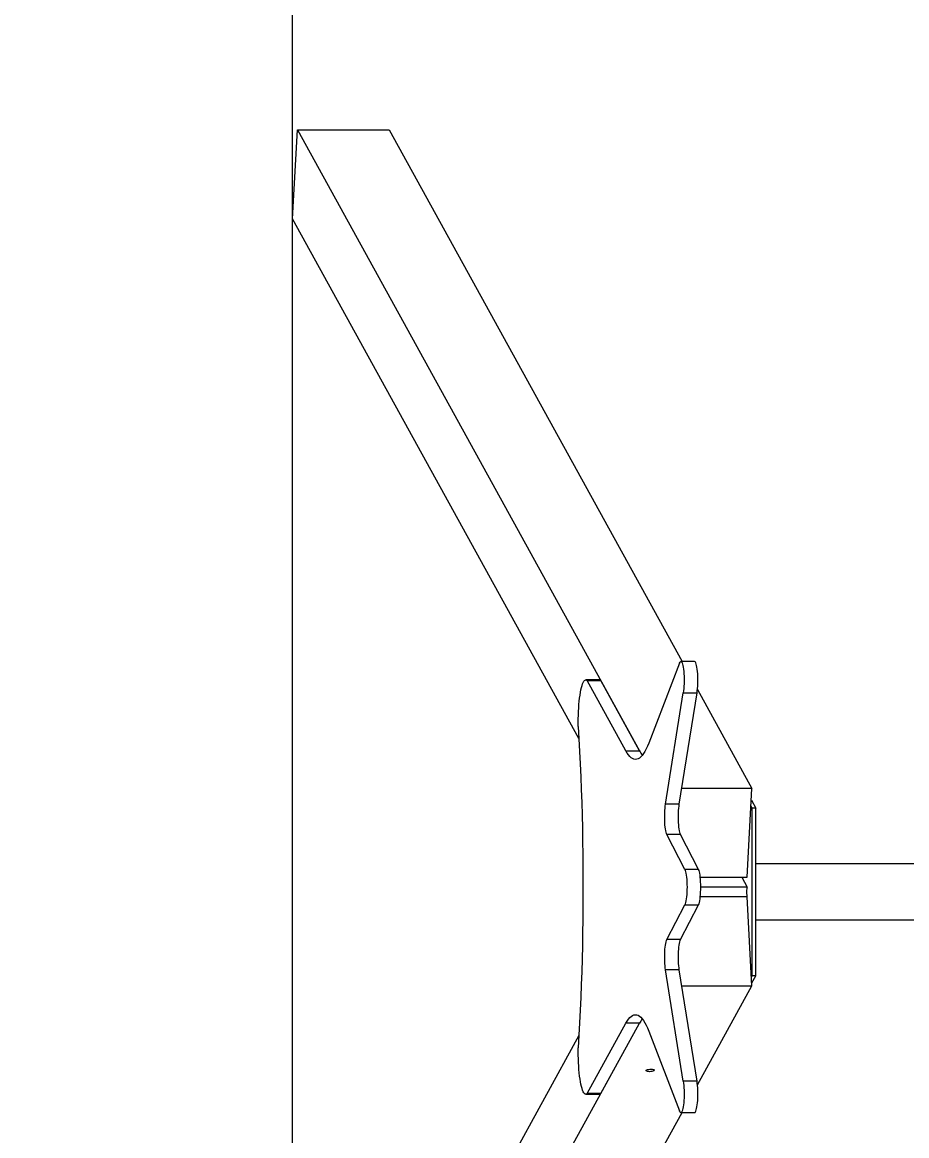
# Model space of a CAD drawing. Header units: millimetres. Extents: x -8465 to 5258, y -4560 to 4592.
# Drawn here: x -5182 to -4233, y -574 to 620 of the extents above; entities that cross this region are included whole.
import ezdxf

# ---------------------------------------------------------------- set-up
doc = ezdxf.new("R2010")
doc.units = ezdxf.units.MM
for name, color, linetype in [('DIKOM_ЗОНА', 80, 'Continuous'), ('DIKOM_ОБЪЕКТ', 7, 'Continuous'), ('DIKOM_РАЗМЕР_ЗОНА', 7, 'Continuous'), ('DIKOM_РАЗМЕР_ОБЪЕКТА', 7, 'Continuous')]:
    doc.layers.add(name, color=color, linetype=linetype)
doc.styles.add('style1', font='arial.ttf', dxfattribs={"width": 0.8})
doc.dimstyles.new('1-50', dxfattribs={"dimtxt": 300, "dimasz": 200, "dimexe": 100, "dimexo": 0, "dimgap": 100, "dimtad": 1, "dimtxsty": 'style1', "dimcen": 200, "dimclrd": 7, "dimclre": 7, "dimclrt": 7, "dimadec": 1, "dimazin": 2, "dimtfac": 1, "dimtmove": 0, "dimatfit": 2, "dimfxl": 0, "dimlwd": 25, "dimlwe": 18, "dimarcsym": 0})

# ---------------------------------------------------------------- blocks, each defined once
blk = doc.blocks.new('*D9')
at = {"layer": 'Defpoints', "color": 0, "transparency": 16777216}
for p in [(-8014.6, 4592.2), (-824.3, 4592.2), (-3141.9, -3913.3)]:
    blk.add_point(p, dxfattribs=at)
at = {"layer": 'DIKOM_РАЗМЕР_ЗОНА', "color": 7, "lineweight": 18, "transparency": 16777216}
for p, q in [((-824.3, 4592.2), (-8114.6, 4592.2)), ((-3141.9, -3913.3), (-8114.6, -3913.3))]:
    blk.add_line(p, q, dxfattribs=at)
at = {"layer": 'DIKOM_РАЗМЕР_ЗОНА', "color": 7, "lineweight": 25, "transparency": 16777216}
blk.add_line((-8014.6, -3713.3), (-8014.6, 4392.2), dxfattribs=at)
at = {"layer": 'DIKOM_РАЗМЕР_ЗОНА', "color": 7, "transparency": 16777216}
for points in [[(-8048, 4392.2), (-7981.3, 4392.2), (-8014.6, 4592.2)], [(-8048, -3713.3), (-7981.3, -3713.3), (-8014.6, -3913.3)]]:
    blk.add_solid(points, dxfattribs=at)
at = {"layer": 'DIKOM_РАЗМЕР_ЗОНА', "color": 7, "transparency": 16777216, "insert": (-8267.8, 621.7), "char_height": 300, "attachment_point": 5, "rotation": 90, "style": 'style1'}
blk.add_mtext('8500', dxfattribs=at)
blk = doc.blocks.new('*D12')
at = {"layer": 'Defpoints', "color": 0, "transparency": 16777216}
for p in [(-7007.4, 3092.2), (238.2, 3092.2), (238.6, -1922.9)]:
    blk.add_point(p, dxfattribs=at)
at = {"layer": 'DIKOM_РАЗМЕР_ОБЪЕКТА', "color": 7, "lineweight": 18, "transparency": 16777216}
for p, q in [((238.2, 3092.2), (-7107.4, 3092.2)), ((238.6, -1922.9), (-7107.4, -1922.9))]:
    blk.add_line(p, q, dxfattribs=at)
at = {"layer": 'DIKOM_РАЗМЕР_ОБЪЕКТА', "color": 7, "lineweight": 25, "transparency": 16777216}
blk.add_line((-7007.4, -1722.9), (-7007.4, 2892.2), dxfattribs=at)
at = {"layer": 'DIKOM_РАЗМЕР_ОБЪЕКТА', "color": 7, "transparency": 16777216}
for points in [[(-7040.7, 2892.2), (-6974.1, 2892.2), (-7007.4, 3092.2)], [(-7040.7, -1722.9), (-6974.1, -1722.9), (-7007.4, -1922.9)]]:
    blk.add_solid(points, dxfattribs=at)
at = {"layer": 'DIKOM_РАЗМЕР_ОБЪЕКТА', "color": 7, "transparency": 16777216, "insert": (-7260.6, 642.2), "char_height": 300, "attachment_point": 5, "rotation": 90, "style": 'style1'}
blk.add_mtext('5000', dxfattribs=at)

msp = doc.modelspace()

# ---------------------------------------------------------------- linework, layer by layer
at = {"layer": 'DIKOM_ЗОНА', "color": 3, "lineweight": 15}
msp.add_lwpolyline([(2217.16, -2710.264, -0.29749117), (1301.714, -3307.823), (-973.705, -3307.823, 0.20250513), (-1690.513, -3610.552, -0.20250513), (-2407.32, -3913.28), (-3141.903, -3913.28, -0.41421356), (-4891.903, -2163.28), (-4891.903, 1537.048, -0.41421356), (-3141.903, 3287.048), (-2699.694, 3287.048, 0.31371392), (-1761.99, 3939.613)], format="xyb", dxfattribs=at)
at = {"layer": 'DIKOM_ОБЪЕКТ', "color": 7, "linetype": 'Continuous', "lineweight": 15}
for p, q in [((-4891.84, 409.495), (-4886.618, 504.866)), ((-4886.618, 504.866), (-4519.659, -161.433)), ((-4886.618, 504.866), (-4788.138, 504.866)), ((-4788.138, 504.866), (-4473.921, -65.667)), ((-4584.641, -148.297), (-4891.84, 409.495)), ((-4476.687, -67.428), (-4509.736, -153.074)), ((-4460.489, -65.667), (-4475.262, -65.667)), ((-4562.596, -85.333), (-4577.369, -85.333)), ((-4534.432, -161.433), (-4575.936, -86.073)), ((-4575.936, -86.073), (-4561.164, -86.073)), ((-4519.659, -161.433), (-4561.164, -86.073)), ((-4457.469, -95.539), (-4398.951, -201.792)), ((-4491.736, -218.714), (-4472.702, -99.184)), ((-4476.964, -218.714), (-4457.93, -99.184)), ((-4472.702, -99.184), (-4457.93, -99.184)), ((-4534.432, -161.433), (-4519.659, -161.433)), ((-4398.951, -201.792), (-4474.269, -201.792)), ((-4404.173, -297.164), (-4398.951, -201.792)), ((-4399.639, -214.361), (-4394.952, -222.871)), ((-4476.964, -218.714), (-4491.736, -218.714)), ((-4398.892, -222.871), (-4399.995, -220.867)), ((-4398.892, -402.871), (-4398.892, -222.871)), ((-4394.952, -222.871), (-4398.892, -222.871)), ((-4394.952, -402.871), (-4394.952, -222.871)), ((-4471.025, -288.682), (-4490.288, -251.178)), ((-4475.516, -251.178), (-4490.288, -251.178)), ((-4456.253, -288.682), (-4475.516, -251.178)), ((-848.379, -282.871), (-4394.952, -282.871)), ((-4456.253, -288.682), (-4471.025, -288.682)), ((-4454.405, -297.164), (-4404.173, -297.164)), ((-4409.948, -297.164), (-4404.173, -307.649)), ((-4404.173, -307.649), (-4453.892, -307.649)), ((-4404.173, -318.092), (-4454.405, -318.092)), ((-4398.951, -413.464), (-4404.173, -318.092)), ((-4490.288, -364.079), (-4471.025, -326.575)), ((-4475.516, -364.079), (-4456.253, -326.575)), ((-4471.025, -326.575), (-4456.253, -326.575)), ((-4394.952, -342.871), (-848.602, -342.871)), ((-4475.516, -364.079), (-4490.288, -364.079)), ((-4472.702, -516.072), (-4491.736, -396.542)), ((-4476.964, -396.542), (-4491.736, -396.542)), ((-4457.93, -516.072), (-4476.964, -396.542)), ((-4399.473, -403.927), (-4398.892, -402.871)), ((-4399.117, -410.433), (-4394.952, -402.871)), ((-4394.952, -402.871), (-4398.892, -402.871)), ((-4474.269, -413.464), (-4398.951, -413.464)), ((-4457.469, -519.717), (-4398.951, -413.464)), ((-4886.618, -1120.123), (-4519.659, -453.823)), ((-4575.936, -529.184), (-4534.432, -453.823)), ((-4561.164, -529.184), (-4519.659, -453.823)), ((-4519.659, -453.823), (-4534.432, -453.823)), ((-4509.736, -462.182), (-4476.687, -547.828)), ((-4584.641, -466.96), (-4891.84, -1024.751)), ((-4457.93, -516.072), (-4472.702, -516.072)), ((-4577.369, -529.924), (-4562.596, -529.924)), ((-4561.164, -529.184), (-4575.936, -529.184)), ((-4788.138, -1120.123), (-4473.921, -549.59)), ((-4475.262, -549.59), (-4460.489, -549.59))]:
    msp.add_line(p, q, dxfattribs=at)
at = {"layer": 'DIKOM_ОБЪЕКТ', "color": 7, "linetype": 'Continuous', "lineweight": 15, "flags": 128}
for points in [[(-4476.687, -67.428), (-4476.242, -66.48), (-4475.778, -65.889), (-4475.305, -65.668), (-4474.831, -65.821), (-4474.365, -66.345), (-4473.916, -67.229), (-4473.492, -68.458), (-4473.101, -70.009), (-4472.75, -71.852), (-4472.447, -73.953), (-4472.196, -76.273), (-4472.002, -78.768), (-4471.869, -81.392), (-4471.8, -84.097), (-4471.795, -86.83), (-4471.854, -89.542), (-4471.978, -92.181), (-4472.163, -94.699), (-4472.406, -97.048), (-4472.702, -99.184)], [(-4457.93, -99.184), (-4457.634, -97.048), (-4457.391, -94.699), (-4457.206, -92.181), (-4457.082, -89.542), (-4457.022, -86.83), (-4457.028, -84.097), (-4457.097, -81.392), (-4457.23, -78.768), (-4457.424, -76.273), (-4457.675, -73.953), (-4457.978, -71.852), (-4458.329, -70.009), (-4458.72, -68.458), (-4459.144, -67.229), (-4459.593, -66.345), (-4460.059, -65.821), (-4460.489, -65.667)], [(-4585.398, -135.271), (-4585.421, -131.241), (-4585.384, -127.214), (-4585.285, -123.222), (-4585.127, -119.293), (-4584.911, -115.458), (-4584.637, -111.746), (-4584.309, -108.186), (-4583.928, -104.802), (-4583.497, -101.623), (-4583.02, -98.671), (-4582.5, -95.968), (-4581.942, -93.536), (-4581.349, -91.393), (-4580.725, -89.554), (-4580.077, -88.034), (-4579.408, -86.844), (-4578.724, -85.994), (-4578.029, -85.489), (-4577.329, -85.333), (-4576.63, -85.528), (-4575.936, -86.073)], [(-4585.398, -135.271), (-4584.624, -148.598), (-4583.914, -162.039), (-4583.266, -175.586), (-4582.682, -189.228), (-4582.161, -202.955), (-4581.705, -216.758), (-4581.313, -230.627), (-4580.987, -244.551), (-4580.725, -258.521), (-4580.528, -272.526), (-4580.397, -286.557), (-4580.331, -300.603), (-4580.331, -314.654), (-4580.397, -328.699), (-4580.528, -342.73), (-4580.725, -356.735), (-4580.987, -370.705), (-4581.313, -384.629), (-4581.705, -398.498), (-4582.161, -412.301), (-4582.682, -426.028), (-4583.266, -439.67), (-4583.914, -453.217), (-4584.624, -466.659), (-4585.398, -479.985)], [(-4509.736, -153.074), (-4511.106, -156.422), (-4512.499, -159.429), (-4513.913, -162.089), (-4515.346, -164.398), (-4516.794, -166.352), (-4518.256, -167.947), (-4519.728, -169.18), (-4521.208, -170.048), (-4522.693, -170.551), (-4524.181, -170.687), (-4525.668, -170.456), (-4527.152, -169.858), (-4528.63, -168.895), (-4530.1, -167.568), (-4531.559, -165.88), (-4533.003, -163.834), (-4534.432, -161.433)], [(-4490.288, -251.178), (-4490.713, -250.166), (-4491.111, -248.84), (-4491.475, -247.223), (-4491.799, -245.343), (-4492.077, -243.233), (-4492.303, -240.931), (-4492.475, -238.476), (-4492.59, -235.912), (-4492.644, -233.283), (-4492.638, -230.636), (-4492.571, -228.017), (-4492.445, -225.472), (-4492.261, -223.045), (-4492.023, -220.779), (-4491.736, -218.714)], [(-4475.516, -251.178), (-4475.941, -250.166), (-4476.339, -248.84), (-4476.703, -247.223), (-4477.027, -245.343), (-4477.304, -243.233), (-4477.531, -240.931), (-4477.703, -238.476), (-4477.818, -235.912), (-4477.872, -233.283), (-4477.866, -230.636), (-4477.799, -228.017), (-4477.673, -225.472), (-4477.489, -223.045), (-4477.251, -220.779), (-4476.964, -218.714)], [(-4471.025, -288.682), (-4470.582, -289.746), (-4470.168, -291.151), (-4469.793, -292.872), (-4469.462, -294.874), (-4469.182, -297.119), (-4468.959, -299.566), (-4468.796, -302.166), (-4468.697, -304.871), (-4468.664, -307.628), (-4468.697, -310.386), (-4468.796, -313.09), (-4468.959, -315.691), (-4469.182, -318.137), (-4469.462, -320.383), (-4469.793, -322.385), (-4470.168, -324.105), (-4470.582, -325.511), (-4471.025, -326.575)], [(-4456.253, -326.575), (-4455.81, -325.511), (-4455.396, -324.105), (-4455.021, -322.385), (-4454.69, -320.383), (-4454.41, -318.137), (-4454.187, -315.691), (-4454.024, -313.09), (-4453.925, -310.386), (-4453.892, -307.628), (-4453.925, -304.871), (-4454.024, -302.166), (-4454.187, -299.566), (-4454.41, -297.119), (-4454.69, -294.874), (-4455.021, -292.872), (-4455.396, -291.151), (-4455.81, -289.746), (-4456.253, -288.682)], [(-4404.173, -318.092), (-4404.459, -312.871), (-4404.173, -307.649)], [(-4491.736, -396.542), (-4492.023, -394.477), (-4492.261, -392.211), (-4492.445, -389.784), (-4492.571, -387.239), (-4492.638, -384.62), (-4492.644, -381.973), (-4492.59, -379.344), (-4492.475, -376.78), (-4492.303, -374.325), (-4492.077, -372.023), (-4491.799, -369.914), (-4491.475, -368.034), (-4491.111, -366.417), (-4490.713, -365.09), (-4490.288, -364.079)], [(-4476.964, -396.542), (-4477.251, -394.477), (-4477.489, -392.211), (-4477.673, -389.784), (-4477.799, -387.239), (-4477.866, -384.62), (-4477.872, -381.973), (-4477.818, -379.344), (-4477.703, -376.78), (-4477.531, -374.325), (-4477.304, -372.023), (-4477.027, -369.914), (-4476.703, -368.034), (-4476.339, -366.417), (-4475.941, -365.09), (-4475.516, -364.079)], [(-4534.432, -453.823), (-4533.003, -451.422), (-4531.559, -449.376), (-4530.1, -447.688), (-4528.63, -446.361), (-4527.152, -445.398), (-4525.668, -444.8), (-4524.181, -444.569), (-4522.693, -444.706), (-4521.208, -445.208), (-4519.728, -446.077), (-4518.256, -447.31), (-4516.794, -448.904), (-4515.346, -450.858), (-4513.913, -453.167), (-4512.499, -455.828), (-4511.106, -458.835), (-4509.736, -462.182)], [(-4575.936, -529.184), (-4576.63, -529.728), (-4577.329, -529.923), (-4578.029, -529.768), (-4578.724, -529.263), (-4579.408, -528.412), (-4580.077, -527.222), (-4580.725, -525.702), (-4581.349, -523.864), (-4581.942, -521.72), (-4582.5, -519.288), (-4583.02, -516.585), (-4583.497, -513.633), (-4583.928, -510.454), (-4584.309, -507.071), (-4584.637, -503.51), (-4584.911, -499.798), (-4585.127, -495.963), (-4585.285, -492.035), (-4585.384, -488.042), (-4585.421, -484.016), (-4585.398, -479.985)], [(-4508.86, -505.74), (-4510.079, -505.685), (-4511.138, -505.525), (-4511.952, -505.273), (-4512.456, -504.949), (-4512.607, -504.58), (-4512.395, -504.194), (-4511.836, -503.825), (-4510.976, -503.501), (-4509.884, -503.249), (-4508.648, -503.089), (-4507.37, -503.034), (-4506.151, -503.089), (-4505.092, -503.249), (-4504.277, -503.501), (-4503.774, -503.825), (-4503.622, -504.194), (-4503.834, -504.58), (-4504.393, -504.949), (-4505.253, -505.273), (-4506.346, -505.525), (-4507.581, -505.685), (-4508.86, -505.74)], [(-4472.702, -516.072), (-4472.406, -518.209), (-4472.163, -520.558), (-4471.978, -523.075), (-4471.854, -525.715), (-4471.795, -528.426), (-4471.8, -531.16), (-4471.869, -533.864), (-4472.002, -536.488), (-4472.196, -538.984), (-4472.447, -541.304), (-4472.75, -543.405), (-4473.101, -545.248), (-4473.492, -546.798), (-4473.916, -548.027), (-4474.365, -548.912), (-4474.831, -549.435), (-4475.305, -549.588), (-4475.778, -549.367), (-4476.242, -548.777), (-4476.687, -547.828)], [(-4460.489, -549.59), (-4460.059, -549.435), (-4459.593, -548.912), (-4459.144, -548.027), (-4458.72, -546.798), (-4458.329, -545.248), (-4457.978, -543.405), (-4457.675, -541.304), (-4457.424, -538.984), (-4457.23, -536.488), (-4457.097, -533.864), (-4457.028, -531.16), (-4457.022, -528.426), (-4457.082, -525.715), (-4457.206, -523.075), (-4457.391, -520.558), (-4457.634, -518.209), (-4457.93, -516.072)]]:
    msp.add_lwpolyline(points, dxfattribs=at)
at = {"layer": 'DIKOM_ОБЪЕКТ', "color": 7, "linetype": 'Continuous', "lineweight": 15}
for centre, radius, start, end in [((-4562.674, -87.241), 1.91, 37.708886, 87.66089), ((-4491.719, -146.526), 31.669, 208.080858, 218.209627), ((-4491.725, -468.727), 31.662, 141.788089, 151.918754), ((-4562.669, -528.026), 1.899, 272.186646, 322.443577)]:
    msp.add_arc(centre, radius, start, end, dxfattribs=at)

# ---------------------------------------------------------------- dimensions: what is measured, and where the dimension line sits
at = {"layer": 'DIKOM_РАЗМЕР_ЗОНА'}
dim = msp.add_linear_dim(base=(-8014.637, 4592.177), p1=(-3141.903, -3913.28), p2=(-824.286, 4592.177), angle=90, text='8500', dimstyle='1-50', dxfattribs=at)
dim.commit()
dim.dimension.update_dxf_attribs({"geometry": '*D9', "text_midpoint": (-8014.637, 621.747), "dimtype": 160})
at = {"layer": 'DIKOM_РАЗМЕР_ОБЪЕКТА'}
dim = msp.add_linear_dim(base=(-7007.405, 3092.177), p1=(238.621, -1922.87), p2=(238.214, 3092.177), angle=90, text='5000', dimstyle='1-50', dxfattribs=at)
dim.commit()
dim.dimension.update_dxf_attribs({"geometry": '*D12', "text_midpoint": (-7007.405, 642.177), "dimtype": 160})

doc.saveas('drawing.dxf')
